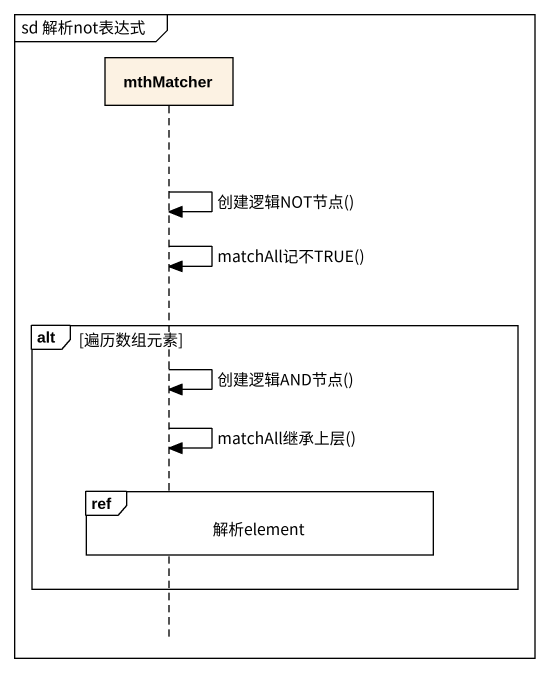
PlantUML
@startuml
mainframe sd 解析not表达式
hide footbox
participant mthMatcher

mthMatcher -> mthMatcher : 创建逻辑NOT节点()
mthMatcher -> mthMatcher : matchAll记不TRUE()
alt 遍历数组元素
  mthMatcher -> mthMatcher : 创建逻辑AND节点()
  mthMatcher -> mthMatcher : matchAll继承上层()
  ref over mthMatcher : 解析element
end
@enduml
